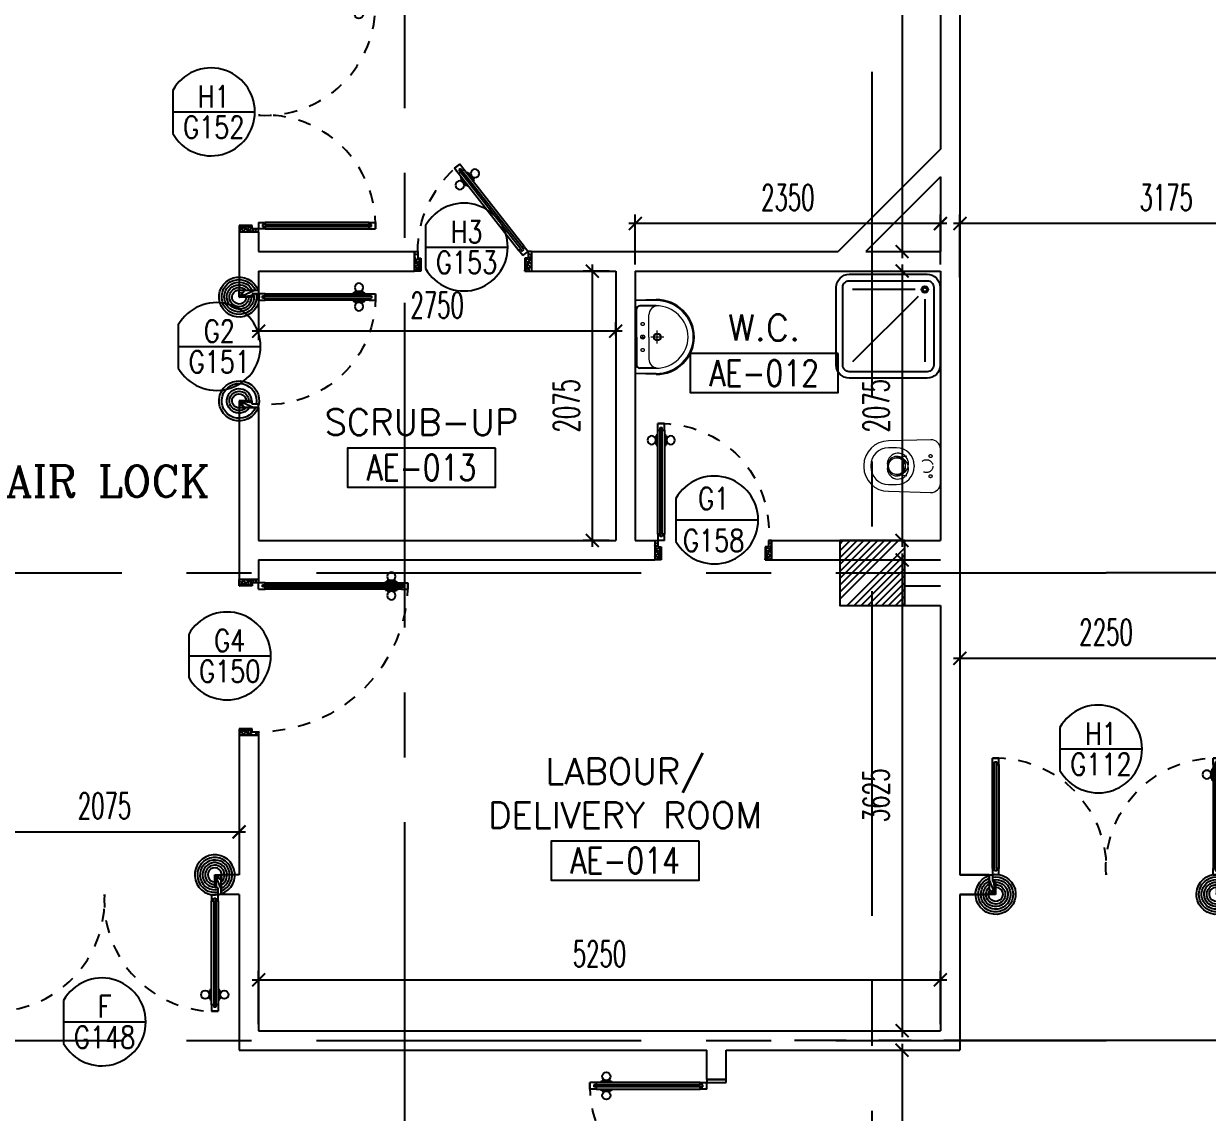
# Model space of a CAD drawing. Extents: x 417866.9 to 417960.2, y 43448 to 43538.2.
# Drawn here: x 417881.36 to 417890.48, y 43507.14 to 43515.52 of the extents above; entities that cross this region are included whole.
import ezdxf
from ezdxf.enums import TextEntityAlignment as Align

# ---------------------------------------------------------------- set-up
doc = ezdxf.new("R2010")
doc.units = 0
doc.header["$MEASUREMENT"] = 0
doc.header["$PDMODE"] = 3
doc.header["$PDSIZE"] = 0.1
for name, pattern in [('CENTER', [2, 1.25, -0.25, 0.25, -0.25]), ('CENTERX2', [4, 2.5, -0.5, 0.5, -0.5]), ('DASHED', [0.75, 0.5, -0.25]), ('HIDDEN', [0.375, 0.25, -0.125]), ('HIDDEN2', [0.1875, 0.125, -0.0625])]:
    doc.linetypes.add(name, pattern=pattern)
doc.layers.get('0').update_dxf_attribs({"linetype": 'CONTINUOUS'})
doc.layers.get('DEFPOINTS').update_dxf_attribs({"linetype": 'CONTINUOUS'})
for name, color, linetype in [('AXES', 11, 'CENTERX2'), ('AXES1', 9, 'CENTER'), ('COL', 2, 'CONTINUOUS'), ('DIM', 4, 'CONTINUOUS'), ('DOOR', 4, 'CONTINUOUS'), ('DOOR-CR', 2, 'CONTINUOUS'), ('DOOR-DIM', 3, 'CONTINUOUS'), ('DOOR-NO', 3, 'CONTINUOUS'), ('FIX', 3, 'CONTINUOUS'), ('HAT', 8, 'CONTINUOUS'), ('RM-BOX', 11, 'CONTINUOUS'), ('RM-NAME', 11, 'CONTINUOUS'), ('RM-NO', 11, 'CONTINUOUS'), ('TXT', 2, 'CONTINUOUS'), ('WALL', 2, 'CONTINUOUS')]:
    doc.layers.add(name, color=color, linetype=linetype)
doc.styles.add('ROMANC', font='romanc', dxfattribs={"height": 0.1})
doc.styles.add('ROMANS', font='ROMANS.shx', dxfattribs={"width": 0.6})
doc.dimstyles.new('STANDARD in', dxfattribs={"dimtxt": 0.2, "dimasz": 0.1, "dimexe": 0.07, "dimexo": 0.05, "dimgap": 0.1, "dimtad": 1, "dimdec": 0, "dimlfac": 1000, "dimzin": 0, "dimdsep": 46, "dimtxsty": 'ROMANS', "dimblk": 'ARCHTICK', "dimcen": 0.05, "dimdle": 0.05, "dimclrd": 4, "dimclre": 4, "dimclrt": 2, "dimadec": 0, "dimazin": 0, "dimtfac": 1, "dimtdec": 0, "dimtmove": 2, "dimatfit": 3, "dimldrblk": 'ARCHTICK', "dimfxl": 0, "dimtolj": 1, "dimtzin": 0, "dimarcsym": 0})

# ---------------------------------------------------------------- blocks, each defined once
blk = doc.blocks.new('A$C272A55A0')
at = {"layer": 'DOOR', "color": 0, "linetype": 'ByBlock'}
for p, q in [((0, 900.4), (0, 1050.4)), ((50, 1050.4), (0, 1050.4)), ((50, 950.4), (50, 1050.4)), ((1750, 950.4), (1750, 1050.4)), ((1750, 1050.4), (1800, 1050.4)), ((1800, 1050.4), (1800, 900.4)), ((25, 950.4), (50, 950.4)), ((25, 900.4), (25, 950.4)), ((1775, 950.4), (1750, 950.4)), ((1775, 900.4), (1775, 950.4)), ((0, 900.4), (25, 900.4)), ((75, 900.4), (25, 900.4)), ((25, 850.4), (25, 900.4)), ((42, 850.4), (25, 850.4)), ((58, 870.4), (42, 870.4)), ((42, 870.4), (42, 850.4)), ((58, 850.4), (58, 870.4)), ((75, 850.4), (58, 850.4)), ((75, 900.4), (75, 850.4)), ((1725, 900.4), (1775, 900.4)), ((1725, 900.4), (1725, 850.4)), ((1725, 850.4), (1742, 850.4)), ((1742, 870.4), (1758, 870.4)), ((1742, 850.4), (1742, 870.4)), ((1758, 870.4), (1758, 850.4)), ((1758, 850.4), (1775, 850.4)), ((1800, 900.4), (1775, 900.4)), ((1775, 850.4), (1775, 900.4)), ((1717.8, 160.1), (1708.8, 160.1)), ((1708.8, 95.3), (1708.8, 160.1)), ((1717.8, 95.3), (1708.8, 95.3)), ((1725, 172.7), (1717.8, 172.7)), ((1717.8, 172.7), (1717.8, 82.7)), ((1717.8, 95.3), (1717.8, 160.1)), ((1775, 172.7), (1782.2, 172.7)), ((1782.2, 172.7), (1782.2, 82.7)), ((1782.2, 160.1), (1791.2, 160.1)), ((1782.2, 95.3), (1782.2, 160.1)), ((1782.2, 95.3), (1791.2, 95.3)), ((1791.2, 95.3), (1791.2, 160.1)), ((25, 50.4), (42, 50.4)), ((25, 50.4), (25, 0.4)), ((25, 0.4), (75, 0.4)), ((75, 0.4), (25, 0.4)), ((42, 50.4), (42, 30.4)), ((42, 30.4), (58, 30.4)), ((58, 50.4), (75, 50.4)), ((58, 50.4), (58, 30.4)), ((75, 50.4), (75, 0.4)), ((1725, 82.7), (1717.8, 82.7)), ((1742, 50.4), (1725, 50.4)), ((1725, 50.4), (1725, 0.4)), ((1775, 0.4), (1725, 0.4)), ((1725, 0.4), (1775, 0.4)), ((1742, 50.4), (1742, 30.4)), ((1758, 30.4), (1742, 30.4)), ((1775, 50.4), (1758, 50.4)), ((1758, 50.4), (1758, 30.4)), ((1775, 82.7), (1782.2, 82.7)), ((1775, 50.4), (1775, 0.4))]:
    blk.add_line(p, q, dxfattribs=at)
at = {"layer": 'DOOR', "color": 9, "linetype": 'ByBlock'}
for p, q in [((50, 1050.4), (0, 1010.2)), ((50, 1050.4), (0, 936.6)), ((50, 1050.4), (36.6, 950.4)), ((1750, 1050.4), (1800, 1010.2)), ((1750, 1050.4), (1800, 936.6)), ((1750, 1050.4), (1763.4, 950.4))]:
    blk.add_line(p, q, dxfattribs=at)
at = {"layer": 'DOOR', "linetype": 'ByBlock'}
for p, q in [((25, 850.4), (25, 50.4)), ((42, 850.4), (42, 50.4)), ((58, 850.4), (58, 50.4)), ((75, 50.4), (75, 850.4)), ((1725, 50.4), (1725, 850.4)), ((1742, 850.4), (1742, 50.4)), ((1758, 850.4), (1758, 50.4)), ((1775, 850.4), (1775, 50.4))]:
    blk.add_line(p, q, dxfattribs=at)
at = {"layer": 'DOOR', "color": 0, "linetype": 'ByBlock'}
for centre in [(1676.5, 127.7), (1823.5, 127.7)]:
    blk.add_circle(centre, 32.4, dxfattribs=at)
at = {"layer": 'DOOR', "color": 9, "linetype": 'ByBlock'}
for centre, radius, start, end in [((50, 1050.4), 54.4, 203.20738, 270), ((50, 1050.4), 34.4, 180, 270), ((50, 1050.4), 14.4, 180, 270), ((1750, 1050.4), 14.4, 270, 0), ((1750, 1050.4), 34.4, 270, 0), ((1750, 1050.4), 54.4, 270, 336.79262), ((50, 1050.4), 74.4, 227.77643, 270), ((50, 1050.4), 94.4, 238.01819, 270), ((50, 1050.4), 114.4, 244.08384, 257.37743), ((50, 1050.4), 134.4, 248.15985, 259.28002), ((1750, 1050.4), 74.4, 270, 312.22357), ((1750, 1050.4), 94.4, 270, 301.98181), ((1750, 1050.4), 114.4, 282.62257, 295.91616), ((1750, 1050.4), 134.4, 280.71998, 291.84015), ((50, 1050.4), 154.4, 251.10529, 256.28577), ((1750, 1050.4), 154.4, 283.71423, 288.89471)]:
    blk.add_arc(centre, radius, start, end, dxfattribs=at)
at = {"layer": 'DOOR', "linetype": 'HIDDEN', "ltscale": 0.5}
for centre, start, end in [((50, 851.4), 268.31738, 3.29648), ((1750, 851.4), 176.70352, 271.68262)]:
    blk.add_arc(centre, 851.4, start, end, dxfattribs=at)
at = {"layer": 'WALL', "linetype": 'ByBlock'}
blk.add_line((1800, 900.4), (1800, 1050.4), dxfattribs=at)
blk = doc.blocks.new('COL50')
at = {"layer": 'COL'}
blk.add_lwpolyline([(-250, 250), (-250, -250), (250, -250), (250, 250)], close=True, dxfattribs=at)
blk = doc.blocks.new('*X88')
at = {"color": 0}
for p, q in [((193088.6, 55149.7), (193539.9, 55601)), ((193088.6, 55202.7), (193486.8, 55601)), ((193088.6, 55255.8), (193433.8, 55601)), ((193088.6, 55308.8), (193380.8, 55601)), ((193088.6, 55361.8), (193327.7, 55601)), ((193088.6, 55414.9), (193274.7, 55601)), ((193088.6, 55467.9), (193221.7, 55601)), ((193088.6, 55520.9), (193168.6, 55601)), ((193088.6, 55574), (193115.6, 55601)), ((193145.9, 55101), (193588.6, 55543.6)), ((193199, 55101), (193588.6, 55490.6)), ((193252, 55101), (193588.6, 55437.6)), ((193305, 55101), (193588.6, 55384.5)), ((193358.1, 55101), (193588.6, 55331.5)), ((193411.1, 55101), (193588.6, 55278.5)), ((193464.1, 55101), (193588.6, 55225.4)), ((193517.2, 55101), (193588.6, 55172.4)), ((193570.2, 55101), (193588.6, 55119.4))]:
    blk.add_line(p, q, dxfattribs=at)
blk = doc.blocks.new('RM1')
at = {"layer": 'RM-BOX'}
blk.add_lwpolyline([(569.9, -200), (-569.9, -200), (-569.9, -500), (569.9, -500)], close=True, dxfattribs=at)
at = {"layer": 'RM-NAME', "style": 'ROMANS'}
for tag, p in [('ROOMNAME1', (0, 323.8)), ('ROOMNAME2', (0, 0))]:
    blk.add_attdef(tag, text='', height=200, dxfattribs=at).set_placement(p, align=Align.MIDDLE)
at = {"layer": 'RM-NO', "style": 'ROMANS', "width": 0.8}
blk.add_attdef('ROOMNO', text='', height=200, dxfattribs=at).set_placement((0, -350), align=Align.MIDDLE)
blk = doc.blocks.new('DD1')
at = {"layer": 'DOOR-CR'}
blk.add_line((-316.5, 0), (316.5, 0), dxfattribs=at)
blk.add_lwpolyline([(-316.5, -165.7, 3.820224), (-316.5, 165.7)], format="xyb", close=True, dxfattribs=at)
at = {"layer": 'DOOR-NO', "color": 255, "style": 'ROMANS'}
for tag, width, p in [('G', 0.8, (-21.7, 155.8)), ('0000', 0.7, (-21.7, -135.5))]:
    blk.add_attdef(tag, text='', height=195.5, dxfattribs=dict(at, width=width)).set_placement(p, align=Align.MIDDLE)
blk = doc.blocks.new('DOOR90')
at = {"layer": 'DOOR', "color": 7, "linetype": 'ByBlock'}
for p, q in [((-150, 0), (0, 0)), ((-150, 0), (-150, -25)), ((0, -50), (-113.7, 0)), ((0, -50), (-40.1, 0)), ((0, -50), (0, 0)), ((-1000, -25), (-1050, -25)), ((-1050, -75), (-1050, -25)), ((-1050, -25), (-1050, -75)), ((-1000, -75), (-1050, -75)), ((-1000, -42), (-1020, -42)), ((-1020, -42), (-1020, -58)), ((-1000, -58), (-1020, -58)), ((-1000, -25), (-1000, -42)), ((-1000, -58), (-1000, -75)), ((-877.6, -17.8), (-967.6, -17.8)), ((-967.6, -25), (-967.6, -17.8)), ((-967.6, -75), (-967.6, -82.2)), ((-877.6, -82.2), (-967.6, -82.2)), ((-955, -8.8), (-890.2, -8.8)), ((-955, -17.8), (-955, -8.8)), ((-955, -17.8), (-890.2, -17.8)), ((-955, -82.2), (-890.2, -82.2)), ((-955, -82.2), (-955, -91.2)), ((-890.2, -17.8), (-890.2, -8.8)), ((-890.2, -82.2), (-890.2, -91.2)), ((-877.6, -25), (-877.6, -17.8)), ((-877.6, -75), (-877.6, -82.2)), ((-200, -25), (-150, -25)), ((-200, -42), (-200, -25)), ((-180, -42), (-200, -42)), ((-200, -58), (-180, -58)), ((-200, -75), (-200, -58)), ((-150, -75), (-200, -75)), ((-180, -58), (-180, -42)), ((-150, -25), (-100, -25)), ((-150, -75), (-150, -25)), ((-100, -25), (-100, -50)), ((0, -50), (-100, -36.6)), ((-100, -50), (0, -50)), ((-955, -91.2), (-890.2, -91.2)), ((-150, -875), (-100, -875)), ((-150, -900), (-150, -875)), ((-150, -900), (0, -900)), ((0, -900), (-150, -900)), ((0, -850), (-113.7, -900)), ((-100, -875), (-100, -850)), ((0, -850), (-100, -863.4)), ((-100, -850), (0, -850)), ((0, -850), (-40.1, -900)), ((0, -850), (0, -900))]:
    blk.add_line(p, q, dxfattribs=at)
at = {"layer": 'DOOR', "linetype": 'ByBlock'}
for p, q in [((-200, -25), (-1000, -25)), ((-200, -42), (-1000, -42)), ((-200, -58), (-1000, -58)), ((-1000, -75), (-200, -75))]:
    blk.add_line(p, q, dxfattribs=at)
at = {"layer": 'DOOR', "color": 7, "linetype": 'ByBlock'}
for centre in [(-922.6, 23.5), (-922.6, -123.5)]:
    blk.add_circle(centre, 32.4, dxfattribs=at)
for centre, radius, start, end in [((0, -50), 154.4, 161.10529, 166.28577), ((0, -50), 94.4, 148.01819, 180), ((0, -50), 134.4, 158.15985, 169.28002), ((0, -50), 114.4, 154.08384, 167.37743), ((0, -50), 74.4, 137.77643, 180), ((0, -50), 54.4, 113.20738, 180), ((0, -50), 34.4, 90, 180), ((0, -50), 14.4, 90, 180), ((0, -850), 154.4, 193.71423, 198.89471), ((0, -850), 134.4, 190.71998, 201.84015), ((0, -850), 94.4, 180, 211.98181), ((0, -850), 74.4, 180, 222.22357), ((0, -850), 54.4, 180, 246.79262), ((0, -850), 34.4, 180, 270), ((0, -850), 14.4, 180, 270)]:
    blk.add_arc(centre, radius, start, end, dxfattribs=at)
at = {"layer": 'DOOR', "linetype": 'HIDDEN', "ltscale": 0.5}
blk.add_arc((-222.2, -50), 828.2, 178.27012, 275.00304, dxfattribs=at)
blk = doc.blocks.new('DOOR100')
at = {"layer": 'DOOR', "color": 7, "linetype": 'ByBlock'}
for p, q in [((-75, 1250), (-75, 1300)), ((-75, 1300), (-25, 1300)), ((-25, 1300), (-75, 1300)), ((-25, 1250), (-25, 1300)), ((-91.2, 1205), (-91.2, 1140.2)), ((-82.2, 1205), (-91.2, 1205)), ((-82.2, 1127.6), (-82.2, 1217.6)), ((-75, 1217.6), (-82.2, 1217.6)), ((-82.2, 1205), (-82.2, 1140.2)), ((-58, 1250), (-75, 1250)), ((-58, 1250), (-58, 1270)), ((-42, 1270), (-58, 1270)), ((-42, 1250), (-42, 1270)), ((-25, 1250), (-42, 1250)), ((-25, 1217.6), (-17.8, 1217.6)), ((-17.8, 1127.6), (-17.8, 1217.6)), ((-17.8, 1205), (-17.8, 1140.2)), ((-17.8, 1205), (-8.8, 1205)), ((-8.8, 1205), (-8.8, 1140.2)), ((-82.2, 1140.2), (-91.2, 1140.2)), ((-75, 1127.6), (-82.2, 1127.6)), ((-25, 1127.6), (-17.8, 1127.6)), ((-17.8, 1140.2), (-8.8, 1140.2)), ((-75, 200), (-58, 200)), ((-75, 150), (-75, 200)), ((-58, 200), (-58, 180)), ((-42, 200), (-25, 200)), ((-42, 180), (-42, 200)), ((-25, 200), (-25, 150)), ((-1200, 0), (-1200, 150)), ((-1200, 150), (-1175, 150)), ((-1200, 150), (-1200, 0)), ((-1150, 0), (-1200, 113.7)), ((-1175, 150), (-1175, 100)), ((-1175, 100), (-1150, 100)), ((-1150, 0), (-1163.4, 100)), ((-1150, 100), (-1150, 0)), ((-75, 150), (-25, 150)), ((-58, 180), (-42, 180)), ((-50, 0), (0, 113.7)), ((-50, 100), (-50, 0)), ((-50, 0), (-36.6, 100)), ((-25, 100), (-50, 100)), ((0, 150), (-25, 150)), ((-25, 150), (-25, 100)), ((0, 0), (0, 150)), ((0, 150), (0, 0)), ((-1150, 0), (-1200, 40.1)), ((-1150, 0), (-1200, 0)), ((-50, 0), (0, 40.1)), ((-50, 0), (0, 0))]:
    blk.add_line(p, q, dxfattribs=at)
at = {"layer": 'DOOR', "linetype": 'ByBlock'}
for p, q in [((-75, 1250), (-75, 200)), ((-58, 200), (-58, 1250)), ((-42, 200), (-42, 1250)), ((-25, 200), (-25, 1250))]:
    blk.add_line(p, q, dxfattribs=at)
at = {"layer": 'DOOR', "color": 7, "linetype": 'ByBlock'}
for centre in [(-123.5, 1172.6), (23.5, 1172.6)]:
    blk.add_circle(centre, 32.4, dxfattribs=at)
at = {"layer": 'DOOR', "linetype": 'HIDDEN', "ltscale": 0.5}
blk.add_arc((-25, 150), 1150, 90, 180, dxfattribs=at)
at = {"layer": 'DOOR', "color": 7, "linetype": 'ByBlock'}
for centre, radius, start, end in [((-1150, 0), 154.4, 103.71423, 108.89471), ((-1150, 0), 134.4, 100.71998, 111.84015), ((-1150, 0), 94.4, 90, 121.98181), ((-50, 0), 94.4, 58.01819, 90), ((-50, 0), 134.4, 68.15985, 79.28002), ((-50, 0), 114.4, 64.08384, 77.37743), ((-50, 0), 154.4, 71.10529, 76.28577), ((-1150, 0), 74.4, 90, 132.22357), ((-1150, 0), 54.4, 90, 156.79262), ((-1150, 0), 34.4, 90, 180), ((-1150, 0), 14.4, 90, 180), ((-50, 0), 74.4, 47.77643, 90), ((-50, 0), 54.4, 23.20738, 90), ((-50, 0), 34.4, 0, 90), ((-50, 0), 14.4, 0, 90)]:
    blk.add_arc(centre, radius, start, end, dxfattribs=at)
blk = doc.blocks.new('DOOR90C')
at = {"layer": 'DOOR', "color": 7, "linetype": 'ByBlock'}
for p, q in [((150, 900), (0, 900)), ((0, 900), (0, 875)), ((0, 875), (50, 875)), ((150, 850), (36.3, 900)), ((50, 875), (50, 850)), ((150, 850), (50, 863.4)), ((50, 850), (150, 850)), ((150, 850), (109.9, 900)), ((150, 850), (150, 900)), ((-641.4, 590.9), (-672.2, 551.6)), ((-672.2, 551.6), (-641.4, 590.9)), ((-632.9, 520.7), (-672.2, 551.6)), ((-602, 560.1), (-641.4, 590.9)), ((-638.1, 546.4), (-628.3, 559)), ((-612.5, 546.7), (-628.3, 559)), ((-612.5, 546.7), (-602, 560.1)), ((-622.4, 534.1), (-638.1, 546.4)), ((-632.9, 520.7), (-622.4, 534.1)), ((-607.4, 500.8), (-611.8, 495.1)), ((-541, 439.6), (-611.8, 495.1)), ((-601.9, 487.3), (-607.5, 480.3)), ((-607.5, 480.3), (-556.5, 440.3)), ((-601.9, 487.3), (-550.9, 447.4)), ((-576.6, 540.1), (-572.1, 545.8)), ((-501.3, 490.3), (-572.1, 545.8)), ((-562.2, 538), (-556.7, 545.1)), ((-562.2, 538), (-511.2, 498.1)), ((-556.7, 545.1), (-505.7, 505.2)), ((-511.2, 498.1), (-505.7, 505.2)), ((-505.7, 484.6), (-501.3, 490.3)), ((-550.9, 447.4), (-556.5, 440.3)), ((-536.6, 445.3), (-541, 439.6)), ((-8.5, 95.2), (-19, 81.8)), ((30.8, 64.4), (-8.5, 95.2)), ((-28.9, 69.2), (-39.4, 55.8)), ((-39.4, 55.8), (0, 25)), ((-13.1, 56.9), (-28.9, 69.2)), ((-19, 81.8), (-3.3, 69.5)), ((-3.3, 69.5), (-13.1, 56.9)), ((30.8, 64.4), (0, 25)), ((0, 0), (0, 25)), ((0, 25), (50, 25)), ((150, 50), (36.3, 0)), ((50, 50), (150, 50)), ((150, 50), (50, 36.6)), ((50, 25), (50, 50)), ((150, 50), (109.9, 0)), ((150, 50), (150, 0))]:
    blk.add_line(p, q, dxfattribs=at)
at = {"layer": 'DOOR', "linetype": 'ByBlock'}
for p, q in [((-641.4, 590.9), (-8.5, 95.2)), ((-39.4, 55.8), (-632.9, 520.7)), ((-28.9, 69.2), (-622.4, 534.1)), ((-19, 81.8), (-612.5, 546.7))]:
    blk.add_line(p, q, dxfattribs=at)
at = {"layer": 'DOOR', "color": 7, "linetype": 'ByBlock'}
for centre in [(-511.2, 550.6), (-601.9, 434.8)]:
    blk.add_circle(centre, 32.4, dxfattribs=at)
at = {"layer": 'DOOR', "linetype": 'HIDDEN', "ltscale": 0.5}
blk.add_arc((2.5, 6.9), 868.1, 90.16178, 137.78229, dxfattribs=at)
at = {"layer": 'DOOR', "color": 7, "linetype": 'ByBlock'}
for centre, radius, start, end in [((150, 850), 154.4, 161.10529, 166.28577), ((150, 850), 134.4, 158.15985, 169.28002), ((150, 850), 94.4, 148.01819, 180), ((150, 850), 74.4, 137.77643, 180), ((150, 850), 54.4, 113.20738, 180), ((150, 850), 34.4, 90, 180), ((150, 850), 14.4, 90, 180), ((150, 50), 134.4, 190.71998, 201.84015), ((150, 50), 114.4, 192.62257, 205.91616), ((150, 50), 94.4, 180, 211.98181), ((150, 50), 74.4, 180, 222.22357), ((150, 50), 54.4, 180, 246.79262), ((150, 50), 34.4, 180, 270), ((150, 50), 14.4, 180, 270)]:
    blk.add_arc(centre, radius, start, end, dxfattribs=at)
blk = doc.blocks.new('_ARCHTICK')
at = {"color": 0, "linetype": 'ByBlock', "const_width": 0.15}
blk.add_lwpolyline([(-0.5, -0.5), (0.5, 0.5)], dxfattribs=at)
blk = doc.blocks.new('*D156')
at = {"layer": 'DEFPOINTS', "color": 0}
for p in [(417887.3921, 43518.5943), (417888.0306, 43513.7693), (417888.1265, 43513.7693)]:
    blk.add_point(p, dxfattribs=at)
at = {"layer": 'DIM', "color": 4, "lineweight": -2}
for p, q in [((417888.1265, 43518.6443), (417888.1265, 43513.7193)), ((417887.4421, 43518.5943), (417888.1965, 43518.5943)), ((417888.0806, 43513.7693), (417888.1965, 43513.7693))]:
    blk.add_line(p, q, dxfattribs=at)
at = {"layer": 'DIM', "color": 4, "lineweight": -2, "xscale": 0.1, "yscale": 0.1, "zscale": 0.1}
for p, rotation in [((417888.1265, 43518.5943), 90), ((417888.1265, 43513.7693), 270)]:
    blk.add_blockref('_ARCHTICK', p, dxfattribs=dict(at, rotation=rotation))
at = {"layer": 'DIM', "color": 2, "insert": (417887.9265, 43516.1818), "char_height": 0.2, "attachment_point": 5, "rotation": 90, "style": 'ROMANS'}
blk.add_mtext('\\A1;4825', dxfattribs=at)
blk = doc.blocks.new('*D158')
at = {"layer": 'DEFPOINTS', "color": 0}
for p in [(417887.9351, 43513.6193), (417887.2966, 43511.5443), (417888.1265, 43511.5443)]:
    blk.add_point(p, dxfattribs=at)
at = {"layer": 'DIM', "color": 4, "lineweight": -2}
for p, q in [((417887.9851, 43513.6193), (417888.1965, 43513.6193)), ((417888.1265, 43513.6693), (417888.1265, 43511.4943)), ((417887.3466, 43511.5443), (417888.1965, 43511.5443))]:
    blk.add_line(p, q, dxfattribs=at)
at = {"layer": 'DIM', "color": 4, "lineweight": -2, "xscale": 0.1, "yscale": 0.1, "zscale": 0.1}
for p, rotation in [((417888.1265, 43513.6193), 90), ((417888.1265, 43511.5443), 270)]:
    blk.add_blockref('_ARCHTICK', p, dxfattribs=dict(at, rotation=rotation))
at = {"layer": 'DIM', "color": 2, "insert": (417887.9265, 43512.5818), "char_height": 0.2, "attachment_point": 5, "rotation": 90, "style": 'ROMANS'}
blk.add_mtext('\\A1;2075', dxfattribs=at)
blk = doc.blocks.new('*D159')
at = {"layer": 'DEFPOINTS', "color": 0}
for p in [(417886.0716, 43513.9851), (417886.0716, 43513.6193), (417888.4216, 43513.6193)]:
    blk.add_point(p, dxfattribs=at)
at = {"layer": 'DIM', "color": 4, "lineweight": -2}
for p, q in [((417886.0716, 43513.6693), (417886.0716, 43514.0551)), ((417888.4216, 43513.6693), (417888.4216, 43514.0551)), ((417888.4716, 43513.9851), (417886.0216, 43513.9851))]:
    blk.add_line(p, q, dxfattribs=at)
at = {"layer": 'DIM', "color": 4, "lineweight": -2, "xscale": 0.1, "yscale": 0.1, "zscale": 0.1, "rotation": 180}
blk.add_blockref('_ARCHTICK', (417886.0716, 43513.9851), dxfattribs=at)
at = {"layer": 'DIM', "color": 4, "lineweight": -2, "xscale": 0.1, "yscale": 0.1, "zscale": 0.1}
blk.add_blockref('_ARCHTICK', (417888.4216, 43513.9851), dxfattribs=at)
at = {"layer": 'DIM', "color": 2, "insert": (417887.2466, 43514.1851), "char_height": 0.2, "attachment_point": 5, "style": 'ROMANS'}
blk.add_mtext('\\A1;2350', dxfattribs=at)
blk = doc.blocks.new('*D160')
at = {"layer": 'DEFPOINTS', "color": 0}
for p in [(417883.1716, 43513.6193), (417883.1716, 43513.1563), (417885.9216, 43513.0734)]:
    blk.add_point(p, dxfattribs=at)
at = {"layer": 'DIM', "color": 4, "lineweight": -2}
for p, q in [((417883.1716, 43513.5693), (417883.1716, 43513.0863)), ((417885.9216, 43513.1234), (417885.9216, 43513.2263)), ((417885.9716, 43513.1563), (417883.1216, 43513.1563))]:
    blk.add_line(p, q, dxfattribs=at)
at = {"layer": 'DIM', "color": 4, "lineweight": -2, "xscale": 0.1, "yscale": 0.1, "zscale": 0.1, "rotation": 180}
blk.add_blockref('_ARCHTICK', (417883.1716, 43513.1563), dxfattribs=at)
at = {"layer": 'DIM', "color": 4, "lineweight": -2, "xscale": 0.1, "yscale": 0.1, "zscale": 0.1}
blk.add_blockref('_ARCHTICK', (417885.9216, 43513.1563), dxfattribs=at)
at = {"layer": 'DIM', "color": 2, "insert": (417884.5466, 43513.3563), "char_height": 0.2, "attachment_point": 5, "style": 'ROMANS'}
blk.add_mtext('\\A1;2750', dxfattribs=at)
blk = doc.blocks.new('*D161')
at = {"layer": 'DEFPOINTS', "color": 0}
for p in [(417885.9216, 43513.6193), (417885.7411, 43511.5443), (417885.9216, 43511.5443)]:
    blk.add_point(p, dxfattribs=at)
at = {"layer": 'DIM', "color": 4, "lineweight": -2}
for p, q in [((417885.8716, 43513.6193), (417885.6711, 43513.6193)), ((417885.7411, 43513.6693), (417885.7411, 43511.4943)), ((417885.8716, 43511.5443), (417885.6711, 43511.5443))]:
    blk.add_line(p, q, dxfattribs=at)
at = {"layer": 'DIM', "color": 4, "lineweight": -2, "xscale": 0.1, "yscale": 0.1, "zscale": 0.1}
for p, rotation in [((417885.7411, 43513.6193), 90), ((417885.7411, 43511.5443), 270)]:
    blk.add_blockref('_ARCHTICK', p, dxfattribs=dict(at, rotation=rotation))
at = {"layer": 'DIM', "color": 2, "insert": (417885.5411, 43512.5818), "char_height": 0.2, "attachment_point": 5, "rotation": 90, "style": 'ROMANS'}
blk.add_mtext('\\A1;2075', dxfattribs=at)
blk = doc.blocks.new('*D162')
at = {"layer": 'DEFPOINTS', "color": 0}
for p in [(417887.3841, 43511.3943), (417887.2966, 43507.7693), (417888.1265, 43507.7693)]:
    blk.add_point(p, dxfattribs=at)
at = {"layer": 'DIM', "color": 4, "lineweight": -2}
for p, q in [((417888.1265, 43511.4443), (417888.1265, 43507.7193)), ((417887.4341, 43511.3943), (417888.1965, 43511.3943)), ((417887.3466, 43507.7693), (417888.1965, 43507.7693))]:
    blk.add_line(p, q, dxfattribs=at)
at = {"layer": 'DIM', "color": 4, "lineweight": -2, "xscale": 0.1, "yscale": 0.1, "zscale": 0.1}
for p, rotation in [((417888.1265, 43511.3943), 90), ((417888.1265, 43507.7693), 270)]:
    blk.add_blockref('_ARCHTICK', p, dxfattribs=dict(at, rotation=rotation))
at = {"layer": 'DIM', "color": 2, "insert": (417887.9265, 43509.5818), "char_height": 0.2, "attachment_point": 5, "rotation": 90, "style": 'ROMANS'}
blk.add_mtext('\\A1;3625', dxfattribs=at)
blk = doc.blocks.new('*D163')
at = {"layer": 'DEFPOINTS', "color": 0}
for p in [(417888.4216, 43508.1612), (417883.1716, 43507.7693), (417888.4216, 43507.7693)]:
    blk.add_point(p, dxfattribs=at)
at = {"layer": 'DIM', "color": 4, "lineweight": -2}
for p, q in [((417883.1716, 43507.8193), (417883.1716, 43508.2312)), ((417888.4216, 43507.8193), (417888.4216, 43508.2312)), ((417883.1216, 43508.1612), (417888.4716, 43508.1612))]:
    blk.add_line(p, q, dxfattribs=at)
at = {"layer": 'DIM', "color": 4, "lineweight": -2, "xscale": 0.1, "yscale": 0.1, "zscale": 0.1, "rotation": 180}
blk.add_blockref('_ARCHTICK', (417883.1716, 43508.1612), dxfattribs=at)
at = {"layer": 'DIM', "color": 4, "lineweight": -2, "xscale": 0.1, "yscale": 0.1, "zscale": 0.1}
blk.add_blockref('_ARCHTICK', (417888.4216, 43508.1612), dxfattribs=at)
at = {"layer": 'DIM', "color": 2, "insert": (417885.7966, 43508.3612), "char_height": 0.2, "attachment_point": 5, "style": 'ROMANS'}
blk.add_mtext('\\A1;5250', dxfattribs=at)
blk = doc.blocks.new('*D180')
at = {"layer": 'DEFPOINTS', "color": 0}
for p in [(417880.9466, 43509.4665), (417883.0216, 43509.4665), (417883.0216, 43509.3008)]:
    blk.add_point(p, dxfattribs=at)
at = {"layer": 'DIM', "color": 4, "lineweight": -2}
for p, q in [((417880.9466, 43509.4165), (417880.9466, 43509.2308)), ((417883.0216, 43509.4165), (417883.0216, 43509.2308)), ((417880.8966, 43509.3008), (417883.0716, 43509.3008))]:
    blk.add_line(p, q, dxfattribs=at)
at = {"layer": 'DIM', "color": 4, "lineweight": -2, "xscale": 0.1, "yscale": 0.1, "zscale": 0.1, "rotation": 180}
blk.add_blockref('_ARCHTICK', (417880.9466, 43509.3008), dxfattribs=at)
at = {"layer": 'DIM', "color": 4, "lineweight": -2, "xscale": 0.1, "yscale": 0.1, "zscale": 0.1}
blk.add_blockref('_ARCHTICK', (417883.0216, 43509.3008), dxfattribs=at)
at = {"layer": 'DIM', "color": 2, "insert": (417881.9841, 43509.5008), "char_height": 0.2, "attachment_point": 5, "style": 'ROMANS'}
blk.add_mtext('\\A1;2075', dxfattribs=at)
blk = doc.blocks.new('LAV1')
at = {"layer": 'FIX', "linetype": 'ByBlock', "ltscale": 0.3}
for p, q in [((-287, 210), (-280, 50)), ((-240, 210), (-240, 85)), ((240, 210), (240, 85)), ((287, 210), (280, 50)), ((0, 60), (-215, 60)), ((0, 60), (215, 60))]:
    blk.add_line(p, q, dxfattribs=at)
at = {"layer": 'FIX', "linetype": 'Continuous', "lineweight": 20}
for p, q in [((-280, 210), (-280, 50)), ((280, 210), (280, 50)), ((0, 155), (-170, 155)), ((0, 155), (170, 155)), ((0, 50), (-280, 50)), ((0, 50), (-247.3, 50)), ((0, 50), (280, 50)), ((0, 50), (247.3, 50))]:
    blk.add_line(p, q, dxfattribs=at)
at = {"layer": 'FIX', "linetype": 'DASHED', "lineweight": 20, "ltscale": 0.05}
for p, q in [((49.5, 220), (-50.5, 220)), ((-0.5, 170), (-0.5, 270)), ((-0.5, 170), (-0.5, 270))]:
    blk.add_line(p, q, dxfattribs=at)
at = {"layer": 'FIX', "lineweight": 20}
for p, q in [((15.6, 107.5), (-15.5, 107.5)), ((0, 92), (0, 123))]:
    blk.add_line(p, q, dxfattribs=at)
for centre, radius in [((-0.5, 220), 29.5), ((-0.5, 220), 22.5), ((0, 107.5), 15.5)]:
    blk.add_circle(centre, radius, dxfattribs=at)
at = {"layer": 'FIX', "linetype": 'HIDDEN', "lineweight": 20, "ltscale": 0.05}
for centre in [(-100, 107.5), (100, 107.5)]:
    blk.add_circle(centre, 12.4, dxfattribs=at)
at = {"layer": 'FIX', "linetype": 'ByBlock', "ltscale": 0.3}
for centre, radius, start, end in [((5.1, 212), 292.1, 90.99638, 180.39035), ((-5.1, 212), 292.1, 359.60965, 89.00362), ((-215, 85), 25, 180, 270), ((215, 85), 25, 270, 0)]:
    blk.add_arc(centre, radius, start, end, dxfattribs=at)
at = {"layer": 'FIX', "linetype": 'Continuous', "lineweight": 20}
for centre, radius, start, end in [((5.1, 212), 285.1, 91.02017, 180.39998), ((5.1, 212), 245.1, 91.18134, 180.46566), ((-5.1, 212), 285.1, 359.60002, 88.97983), ((-5.1, 212), 245.1, 359.53434, 88.81866), ((-170, 225), 70, 180, 270), ((170, 225), 70, 270, 0)]:
    blk.add_arc(centre, radius, start, end, dxfattribs=at)
blk = doc.blocks.new('WC1')
at = {"layer": 'FIX', "lineweight": 20}
for p, q in [((35, 203.8), (-293, 193.8)), ((-230, 140.8), (-293, 140.8)), ((108, 0), (108, 130.8)), ((-482, 4.8), (-482, -4.8)), ((-429, 4.8), (-429, -4.8)), ((-288.7, 24.2), (-294.5, 0)), ((-294.5, 0), (-288.7, -24.2)), ((-149.8, 75.7), (-245.4, 60.1)), ((-94, 4.8), (-94, -4.8)), ((108, -130.8), (108, 0)), ((-245.4, -60.1), (-149.8, -75.7)), ((-293, -140.8), (-230, -140.8)), ((-293, -193.8), (35, -203.8)), ((31.8, -203.8), (35, -203.8))]:
    blk.add_line(p, q, dxfattribs=at)
at = {"layer": 'FIX', "linetype": 'Continuous', "lineweight": 20}
blk.add_line((-175.1, -47.3), (-175.4, 44.6), dxfattribs=at)
at = {"layer": 'FIX', "linetype": 'HIDDEN2', "lineweight": 20, "ltscale": 0.3}
blk.add_circle((0, 0), 49.8, dxfattribs=at)
at = {"layer": 'FIX', "linetype": 'HIDDEN', "lineweight": 20, "ltscale": 0.05}
for centre in [(31.8, 77.5), (31.8, -77.5)]:
    blk.add_circle(centre, 11.6, dxfattribs=at)
at = {"layer": 'FIX', "lineweight": 20}
for centre, radius, start, end in [((-293, 4.8), 189, 90, 180), ((35, 130.8), 73, 360, 90), ((-293, 4.8), 136, 90, 180), ((-230, 4.8), 136, 360, 90), ((-228, -6.9), 68.2, 128.92417, 152.84682), ((-219.4, -17.6), 82, 108.49595, 128.92417), ((-293, -4.8), 189, 180, 270), ((-293, -4.8), 136, 180, 270), ((-228, 6.9), 68.2, 207.15318, 231.07583), ((-219.4, 17.6), 82, 231.07583, 251.50405), ((-230, -4.8), 136, 270, 0), ((35, -130.8), 73, 270, 0)]:
    blk.add_arc(centre, radius, start, end, dxfattribs=at)
at = {"layer": 'FIX', "linetype": 'Continuous', "lineweight": 20}
for centre, start, end in [((-197.7, 45.5), 357.66621, 91.61215), ((-197.4, -45.6), 268.38785, 2.33379)]:
    blk.add_arc(centre, 22.3, start, end, dxfattribs=at)
blk = doc.blocks.new('*D230')
at = {"layer": 'DEFPOINTS', "color": 0}
for p in [(417887.5418, 43507.6193), (417887.4591, 43505.3693), (417888.1265, 43505.3693)]:
    blk.add_point(p, dxfattribs=at)
at = {"layer": 'DIM', "color": 4, "lineweight": -2}
for p, q in [((417888.1265, 43507.6693), (417888.1265, 43505.3193)), ((417887.5918, 43507.6193), (417888.1965, 43507.6193)), ((417887.5091, 43505.3693), (417888.1965, 43505.3693))]:
    blk.add_line(p, q, dxfattribs=at)
at = {"layer": 'DIM', "color": 4, "lineweight": -2, "xscale": 0.1, "yscale": 0.1, "zscale": 0.1}
for p, rotation in [((417888.1265, 43507.6193), 90), ((417888.1265, 43505.3693), 270)]:
    blk.add_blockref('_ARCHTICK', p, dxfattribs=dict(at, rotation=rotation))
at = {"layer": 'DIM', "color": 2, "insert": (417887.9265, 43506.4943), "char_height": 0.2, "attachment_point": 5, "rotation": 90, "style": 'ROMANS'}
blk.add_mtext('\\A1;2250', dxfattribs=at)
blk = doc.blocks.new('*D245')
at = {"layer": 'DEFPOINTS', "color": 0}
for p in [(417888.5716, 43513.9851), (417891.7466, 43513.6943), (417888.5716, 43513.5206)]:
    blk.add_point(p, dxfattribs=at)
at = {"layer": 'DIM', "color": 4, "lineweight": -2}
for p, q in [((417888.5716, 43513.5706), (417888.5716, 43514.0551)), ((417891.7466, 43513.7443), (417891.7466, 43514.0551)), ((417891.7966, 43513.9851), (417888.5216, 43513.9851))]:
    blk.add_line(p, q, dxfattribs=at)
at = {"layer": 'DIM', "color": 4, "lineweight": -2, "xscale": 0.1, "yscale": 0.1, "zscale": 0.1, "rotation": 180}
blk.add_blockref('_ARCHTICK', (417888.5716, 43513.9851), dxfattribs=at)
at = {"layer": 'DIM', "color": 4, "lineweight": -2, "xscale": 0.1, "yscale": 0.1, "zscale": 0.1}
blk.add_blockref('_ARCHTICK', (417891.7466, 43513.9851), dxfattribs=at)
at = {"layer": 'DIM', "color": 2, "insert": (417890.1591, 43514.1851), "char_height": 0.2, "attachment_point": 5, "style": 'ROMANS'}
blk.add_mtext('\\A1;3175', dxfattribs=at)
blk = doc.blocks.new('*D258')
at = {"layer": 'DEFPOINTS', "color": 0}
for p in [(417888.5716, 43510.7577), (417890.8216, 43510.7577), (417890.8216, 43510.6373)]:
    blk.add_point(p, dxfattribs=at)
at = {"layer": 'DIM', "color": 4, "lineweight": -2}
for p, q in [((417888.5716, 43510.7077), (417888.5716, 43510.5673)), ((417890.8216, 43510.7077), (417890.8216, 43510.5673)), ((417888.5216, 43510.6373), (417890.8716, 43510.6373))]:
    blk.add_line(p, q, dxfattribs=at)
at = {"layer": 'DIM', "color": 4, "lineweight": -2, "xscale": 0.1, "yscale": 0.1, "zscale": 0.1, "rotation": 180}
blk.add_blockref('_ARCHTICK', (417888.5716, 43510.6373), dxfattribs=at)
at = {"layer": 'DIM', "color": 4, "lineweight": -2, "xscale": 0.1, "yscale": 0.1, "zscale": 0.1}
blk.add_blockref('_ARCHTICK', (417890.8216, 43510.6373), dxfattribs=at)
at = {"layer": 'DIM', "color": 2, "insert": (417889.6966, 43510.8373), "char_height": 0.2, "attachment_point": 5, "style": 'ROMANS'}
blk.add_mtext('\\A1;2250', dxfattribs=at)
blk = doc.blocks.new('fe-door')
at = {"layer": 'DOOR', "color": 0, "linetype": 'ByBlock'}
for p, q in [((-900, 1775), (-900, 1725)), ((-900, 1725), (-900, 1775)), ((-850, 1775), (-900, 1775)), ((-870, 1758), (-870, 1742)), ((-850, 1758), (-870, 1758)), ((-850, 1742), (-870, 1742)), ((-850, 1775), (-850, 1758)), ((-850, 1742), (-850, 1725)), ((-817.6, 1775), (-817.6, 1782.2)), ((-727.6, 1782.2), (-817.6, 1782.2)), ((-805, 1782.2), (-805, 1791.2)), ((-805, 1791.2), (-740.2, 1791.2)), ((-805, 1782.2), (-740.2, 1782.2)), ((-740.2, 1782.2), (-740.2, 1791.2)), ((-727.6, 1775), (-727.6, 1782.2)), ((-50, 1758), (-50, 1775)), ((-50, 1775), (0, 1775)), ((-30, 1758), (-50, 1758)), ((-50, 1725), (-50, 1742)), ((-50, 1742), (-30, 1742)), ((-30, 1742), (-30, 1758)), ((150, 1800), (0, 1800)), ((0, 1800), (0, 1775)), ((0, 1725), (0, 1775)), ((0, 1775), (150, 1775)), ((150, 1775), (150, 1800)), ((-850, 1725), (-900, 1725)), ((-817.6, 1725), (-817.6, 1717.8)), ((-727.6, 1717.8), (-817.6, 1717.8)), ((-805, 1717.8), (-805, 1708.8)), ((-805, 1717.8), (-740.2, 1717.8)), ((-805, 1708.8), (-740.2, 1708.8)), ((-740.2, 1717.8), (-740.2, 1708.8)), ((-727.6, 1725), (-727.6, 1717.8)), ((0, 1725), (-50, 1725)), ((0, 75), (0, 25)), ((0, 75), (50, 75)), ((0, 0), (0, 25)), ((0, 25), (50, 25)), ((150, 25), (0, 25)), ((0, 0), (150, 0)), ((30, 58), (30, 42)), ((50, 58), (30, 58)), ((30, 42), (50, 42)), ((50, 75), (50, 58)), ((50, 42), (50, 25)), ((150, 25), (150, 0)), ((850, 58), (850, 75)), ((850, 75), (900, 75)), ((850, 58), (870, 58)), ((850, 25), (850, 42)), ((850, 42), (870, 42)), ((850, 25), (900, 25)), ((870, 42), (870, 58)), ((900, 25), (900, 75)), ((900, 75), (900, 25))]:
    blk.add_line(p, q, dxfattribs=at)
at = {"layer": 'DOOR', "linetype": 'ByBlock'}
for p, q in [((-50, 1775), (-850, 1775)), ((-50, 1758), (-850, 1758)), ((-50, 1742), (-850, 1742)), ((-850, 1725), (-50, 1725)), ((850, 75), (50, 75)), ((50, 58), (850, 58)), ((50, 42), (850, 42)), ((50, 25), (850, 25))]:
    blk.add_line(p, q, dxfattribs=at)
at = {"layer": 'DOOR', "color": 0, "linetype": 'ByBlock'}
for centre in [(-772.6, 1823.5), (-772.6, 1676.5)]:
    blk.add_circle(centre, 32.4, dxfattribs=at)
at = {"layer": 'DOOR', "linetype": 'HIDDEN', "ltscale": 0.5}
for centre, start, end in [((-49, 1750), 178.31738, 273.29648), ((49, 50), 358.31738, 93.29648)]:
    blk.add_arc(centre, 851.4, start, end, dxfattribs=at)
at = {"layer": 'WALL'}
for p, q in [((0, 1800), (150, 1800)), ((0, 0), (150, 0))]:
    blk.add_line(p, q, dxfattribs=at)
at = {"layer": 'WALL', "linetype": 'ByBlock'}
blk.add_line((0, 1800), (150, 1800), dxfattribs=at)

msp = doc.modelspace()

# ---------------------------------------------------------------- linework, layer by layer
at = {"layer": 'AXES'}
for p, q in [((417887.8966, 43448.6529), (417887.8966, 43537.5491)), ((417884.2966, 43466.8743), (417884.2966, 43525.4443)), ((417867.6171, 43511.2943), (417889.6966, 43511.2943)), ((417959.5194, 43511.2943), (417889.6966, 43511.2943)), ((417867.6171, 43507.6943), (417889.6966, 43507.6943)), ((417947.9366, 43507.6943), (417889.6966, 43507.6943))]:
    msp.add_line(p, q, dxfattribs=at)
at = {"layer": 'AXES1'}
msp.add_line((417889.6966, 43507.6943), (417887.2966, 43507.6943), dxfattribs=at)
at = {"layer": 'FIX'}
for p, q in [((417888.2269, 43513.4766), (417887.7446, 43513.4766)), ((417888.2489, 43513.4236), (417887.7446, 43512.9193)), ((417888.3019, 43513.4016), (417888.3019, 43512.9193))]:
    msp.add_line(p, q, dxfattribs=at)
for points in [[(417888.3196, 43512.7943), (417887.7196, 43512.7943, -0.414214), (417887.6196, 43512.8943), (417887.6196, 43513.4943, -0.414214), (417887.7196, 43513.5943), (417888.3196, 43513.5943, -0.414214), (417888.4196, 43513.4943), (417888.4196, 43512.8943, -0.414214)], [(417888.3196, 43512.8443), (417887.7196, 43512.8443, -0.414214), (417887.6696, 43512.8943), (417887.6696, 43513.4943, -0.414214), (417887.7196, 43513.5443), (417888.3196, 43513.5443, -0.414214), (417888.3696, 43513.4943), (417888.3696, 43512.8943, -0.414214)]]:
    msp.add_lwpolyline(points, format="xyb", close=True, dxfattribs=at)
for radius in [0.025, 0.015]:
    msp.add_circle((417888.3019, 43513.4766), radius, dxfattribs=at)
at = {"layer": 'WALL'}
for p, q in [((417888.5716, 43525.0193), (417888.5716, 43508.9693)), ((417888.5716, 43525.0193), (417888.5716, 43508.9693)), ((417888.5716, 43525.0193), (417888.5716, 43508.9693)), ((417888.5716, 43524.6634), (417888.5716, 43508.9693)), ((417888.4216, 43517.2572), (417888.4216, 43514.5572)), ((417888.4216, 43514.5572), (417887.6337, 43513.7693)), ((417888.4216, 43514.3451), (417887.8459, 43513.7693)), ((417888.4216, 43514.3451), (417888.4216, 43513.7693)), ((417883.0216, 43513.9193), (417883.0216, 43513.4693)), ((417883.1716, 43513.9193), (417883.0216, 43513.9193)), ((417883.1716, 43513.9193), (417883.1716, 43513.7693)), ((417883.1716, 43513.7693), (417884.3716, 43513.7693)), ((417884.3716, 43513.7693), (417884.3716, 43513.6193)), ((417885.2716, 43513.7693), (417887.6337, 43513.7693)), ((417885.2716, 43513.7693), (417885.2716, 43513.6193)), ((417887.8459, 43513.7693), (417888.4216, 43513.7693)), ((417883.1716, 43513.6193), (417884.3716, 43513.6193)), ((417883.1716, 43513.6193), (417883.1716, 43513.4693)), ((417885.2716, 43513.6193), (417885.9216, 43513.6193)), ((417885.9216, 43513.6193), (417885.9216, 43511.5443)), ((417886.0716, 43513.6193), (417886.0716, 43511.5443)), ((417886.0716, 43513.6193), (417888.4216, 43513.6193)), ((417887.9351, 43513.6193), (417888.4216, 43513.6193)), ((417888.4216, 43513.6193), (417888.4216, 43511.5443)), ((417888.4216, 43513.6193), (417888.4216, 43511.5443)), ((417888.4216, 43513.6193), (417888.4216, 43511.5443)), ((417888.4216, 43513.6193), (417888.4216, 43511.5443)), ((417883.1716, 43513.4693), (417883.0216, 43513.4693)), ((417883.0216, 43512.5693), (417883.0216, 43511.2443)), ((417883.1716, 43512.5693), (417883.0216, 43512.5693)), ((417883.1716, 43512.5693), (417883.1716, 43511.5443)), ((417883.1716, 43511.5443), (417885.9216, 43511.5443)), ((417886.0716, 43511.5443), (417886.2216, 43511.5443)), ((417886.2216, 43511.5443), (417886.2216, 43511.3943)), ((417886.2216, 43511.5443), (417886.2216, 43511.3943)), ((417887.1216, 43511.5443), (417887.1216, 43511.3943)), ((417887.1216, 43511.5443), (417887.1216, 43511.3943)), ((417887.1216, 43511.5443), (417887.6466, 43511.5443)), ((417887.2966, 43511.5443), (417887.6466, 43511.5443)), ((417888.1466, 43511.5443), (417888.4216, 43511.5443)), ((417888.1466, 43511.5443), (417888.4216, 43511.5443)), ((417888.1466, 43511.5443), (417888.4216, 43511.5443)), ((417888.1466, 43511.5443), (417888.4216, 43511.5443)), ((417883.1716, 43511.3943), (417886.2216, 43511.3943)), ((417883.1716, 43511.3943), (417883.1716, 43511.2443)), ((417887.1216, 43511.3943), (417887.6466, 43511.3943)), ((417887.2966, 43511.3943), (417887.6466, 43511.3943)), ((417888.1466, 43511.3943), (417888.4216, 43511.3943)), ((417883.1716, 43511.2443), (417883.0216, 43511.2443)), ((417888.1466, 43511.1943), (417888.4216, 43511.1943)), ((417888.1466, 43511.0443), (417888.4216, 43511.0443)), ((417888.1466, 43511.0443), (417888.4216, 43511.0443)), ((417888.1466, 43511.0443), (417888.4216, 43511.0443)), ((417888.1466, 43511.0443), (417888.4216, 43511.0443)), ((417888.4216, 43511.0443), (417888.4216, 43507.7693)), ((417888.4216, 43511.0443), (417888.4216, 43507.7693)), ((417888.4216, 43511.0443), (417888.4216, 43507.7693)), ((417888.4216, 43511.0443), (417888.4216, 43507.7693)), ((417883.0216, 43510.0443), (417883.0216, 43508.9693)), ((417883.1716, 43510.0443), (417883.0216, 43510.0443)), ((417883.1716, 43510.0443), (417883.1716, 43507.7693)), ((417883.0216, 43508.9693), (417882.8841, 43508.9693)), ((417888.7966, 43508.9693), (417888.5716, 43508.9693)), ((417888.5716, 43508.9693), (417888.7966, 43508.9693)), ((417888.7966, 43508.9693), (417888.5716, 43508.9693)), ((417888.5716, 43508.9693), (417888.7966, 43508.9693)), ((417888.7966, 43508.9693), (417888.7966, 43508.8193)), ((417888.7966, 43508.9693), (417888.7966, 43508.8193)), ((417888.7966, 43508.9693), (417888.7966, 43508.8193)), ((417888.7966, 43508.9693), (417888.7966, 43508.8193)), ((417883.0216, 43508.8193), (417882.8841, 43508.8193)), ((417883.0216, 43508.8193), (417883.0216, 43507.6193)), ((417888.5716, 43508.8193), (417888.5716, 43507.6193)), ((417888.7966, 43508.8193), (417888.5716, 43508.8193)), ((417888.5716, 43508.8193), (417888.5716, 43507.6193)), ((417888.5716, 43508.8193), (417888.7966, 43508.8193)), ((417888.5716, 43508.8193), (417888.5716, 43507.6193)), ((417888.7966, 43508.8193), (417888.5716, 43508.8193)), ((417888.5716, 43508.8193), (417888.5716, 43507.6193)), ((417888.5716, 43508.8193), (417888.7966, 43508.8193)), ((417883.1716, 43507.7693), (417888.4216, 43507.7693)), ((417887.2966, 43507.7693), (417888.4216, 43507.7693)), ((417883.0216, 43507.6193), (417886.6216, 43507.6193)), ((417886.6216, 43507.3943), (417886.6216, 43507.6193)), ((417886.7716, 43507.6193), (417888.5716, 43507.6193)), ((417886.7716, 43507.3943), (417886.7716, 43507.6193)), ((417887.2966, 43507.6193), (417888.5716, 43507.6193)), ((417886.7716, 43507.3943), (417886.6216, 43507.3943))]:
    msp.add_line(p, q, dxfattribs=at)

# ---------------------------------------------------------------- block references
at = {"layer": 'COL', "xscale": 0.001000000047497451, "yscale": 0.0009999999892897904, "zscale": 0.001}
msp.add_blockref('COL50', (417887.8966, 43511.2943), dxfattribs=at)
at = {"layer": 'DIM', "xscale": 0.001000000047497451, "yscale": 0.0009999999892897904, "zscale": 0.001}
msp.add_blockref('fe-door', (417886.6216, 43505.5943), dxfattribs=at)
at = {"layer": 'DOOR', "color": 0, "yscale": 0.0009999999892897904, "zscale": 0.001}
for p, xscale, rotation in [((417884.072, 43513.9193), 0.0009999999892897904, 90), ((417888.7966, 43509.8697), -0.001000000047497451, 180), ((417888.7966, 43509.8697), -0.001000000047497451, 180)]:
    msp.add_blockref('A$C272A55A0', p, dxfattribs=dict(at, xscale=xscale, rotation=rotation))
for name, p, xscale in [('DOOR90', (417883.0216, 43513.4693), -0.001000000047497451), ('A$C272A55A0', (417881.0841, 43507.919), 0.001000000047497451)]:
    msp.add_blockref(name, p, dxfattribs=dict(at, xscale=xscale))
at = {"layer": 'DOOR', "xscale": -0.0009999999892897904, "yscale": 0.0009999999892897904, "zscale": 0.001, "rotation": 270}
msp.add_blockref('DOOR100', (417883.0216, 43511.2443), dxfattribs=at)
at = {"layer": 'DOOR-DIM', "xscale": -0.0009999999892897904, "yscale": 0.0009999999892897904, "zscale": 0.001, "rotation": 90}
for name, p in [('DOOR90C', (417885.2716, 43513.7693)), ('DOOR90', (417886.2216, 43511.3943))]:
    msp.add_blockref(name, p, dxfattribs=at)
at = {"layer": 'DOOR-NO'}
ref = msp.add_blockref('DD1', (417882.8267, 43514.8448), dxfattribs=dict(at, xscale=0.001000000047497451, yscale=0.0009999999892897904, zscale=0.001))
ref.add_attrib('G', 'H1', dxfattribs={"height": 0.17, "style": 'ROMANS', "width": 0.8}).set_placement((417882.8267, 43514.9627), align=Align.MIDDLE)
ref.add_attrib('000', 'G152', dxfattribs={"height": 0.17, "style": 'ROMANS', "width": 0.8}).set_placement((417882.8267, 43514.7269), align=Align.MIDDLE)
ref = msp.add_blockref('DD1', (417884.7735, 43513.8039), dxfattribs=dict(at, xscale=0.001000000047497451, yscale=0.0009999999892897904, zscale=0.001))
ref.add_attrib('G', 'H3', dxfattribs={"height": 0.17, "style": 'ROMANS', "width": 0.8}).set_placement((417884.7735, 43513.9219), align=Align.MIDDLE)
ref.add_attrib('000', 'G153', dxfattribs={"height": 0.17, "style": 'ROMANS', "width": 0.8}).set_placement((417884.7735, 43513.6861), align=Align.MIDDLE)
ref = msp.add_blockref('DD1', (417882.8695, 43513.0381), dxfattribs=dict(at, xscale=0.001000000047497451, yscale=0.0009999999892897904, zscale=0.001))
ref.add_attrib('G', 'G2', dxfattribs={"height": 0.17, "style": 'ROMANS', "width": 0.8}).set_placement((417882.8695, 43513.156), align=Align.MIDDLE)
ref.add_attrib('000', 'G151', dxfattribs={"height": 0.17, "style": 'ROMANS', "width": 0.8}).set_placement((417882.8695, 43512.9202), align=Align.MIDDLE)
ref = msp.add_blockref('DD1', (417886.7017, 43511.7025), dxfattribs=dict(at, xscale=0.001000000047497451, yscale=0.0009999999892897904, zscale=0.001))
ref.add_attrib('G', 'G1', dxfattribs={"height": 0.17, "style": 'ROMANS', "width": 0.8}).set_placement((417886.6758, 43511.8676), align=Align.MIDDLE)
ref.add_attrib('000', 'G158', dxfattribs={"height": 0.17, "style": 'ROMANS', "width": 0.8}).set_placement((417886.6758, 43511.545), align=Align.MIDDLE)
ref = msp.add_blockref('DD1', (417882.9495, 43510.6554), dxfattribs=dict(at, xscale=0.001000000047497451, yscale=0.0009999999892897904, zscale=0.001))
ref.add_attrib('G', 'G4', dxfattribs={"height": 0.17, "style": 'ROMANS', "width": 0.8}).set_placement((417882.9495, 43510.7734), align=Align.MIDDLE)
ref.add_attrib('000', 'G150', dxfattribs={"height": 0.17, "style": 'ROMANS', "width": 0.8}).set_placement((417882.9495, 43510.5376), align=Align.MIDDLE)
ref = msp.add_blockref('DD1', (417889.6581, 43509.939), dxfattribs=dict(at, xscale=0.001000000047497451, yscale=0.0009999999892897904, zscale=0.001))
ref.add_attrib('G', 'H1', dxfattribs={"height": 0.17, "style": 'ROMANS', "width": 0.8}).set_placement((417889.6581, 43510.057), align=Align.MIDDLE)
ref.add_attrib('000', 'G112', dxfattribs={"height": 0.17, "style": 'ROMANS', "width": 0.8}).set_placement((417889.6581, 43509.8212), align=Align.MIDDLE)
ref = msp.add_blockref('DD1', (417881.9864, 43507.8371), dxfattribs=dict(at, xscale=0.001000000047497451, yscale=0.0009999999892897904, zscale=0.001))
ref.add_attrib('G', 'F', dxfattribs={"height": 0.17, "style": 'ROMANS', "width": 0.8}).set_placement((417881.9864, 43507.955), align=Align.MIDDLE)
ref.add_attrib('000', 'G148', dxfattribs={"height": 0.17, "style": 'ROMANS', "width": 0.8}).set_placement((417881.9864, 43507.7192), align=Align.MIDDLE)
at = {"layer": 'HAT', "xscale": 0.001000000047497451, "yscale": 0.0009999999892897904, "zscale": 0.001}
for p, values in [((417887.0643, 43513.1834), {'ROOMNO': 'AE-012', 'ROOMNAME2': 'W.C.'}), ((417884.4251, 43512.4561), {'ROOMNO': 'AE-013', 'ROOMNAME2': 'SCRUB-UP'}), ((417885.9932, 43509.4296), {'ROOMNO': 'AE-014', 'ROOMNAME2': 'DELIVERY ROOM', 'ROOMNAME1': 'LABOUR/'})]:
    msp.add_blockref('RM1', p, dxfattribs=at).add_auto_attribs(values)
msp.add_blockref('*X88', (417694.5581, 43455.9433), dxfattribs=at)
at = {"layer": 'WALL', "xscale": 0.0009999999892897904, "yscale": 0.0009999999892897904, "zscale": 0.001, "rotation": 270}
msp.add_blockref('LAV1', (417886.0216, 43513.1112), dxfattribs=at)
at = {"layer": 'WALL', "xscale": 0.001000000047497451, "yscale": 0.0009999999892897904, "zscale": 0.001}
msp.add_blockref('WC1', (417888.3136, 43512.1169), dxfattribs=at)

# ---------------------------------------------------------------- texts
at = {"layer": 'TXT', "style": 'ROMANC'}
msp.add_text('AIR LOCK', height=0.24, dxfattribs=at).set_placement((417882.0068, 43512.0011), align=Align.MIDDLE)

# ---------------------------------------------------------------- dimensions: what is measured, and where the dimension line sits
at = {"layer": 'DIM'}
for base, p1, p2, picture, middle in [((417888.1265, 43513.7693), (417887.3921, 43518.5943), (417888.0306, 43513.7693), '*D156', (417887.9265, 43516.1818)), ((417885.7411, 43511.5443), (417885.9216, 43513.6193), (417885.9216, 43511.5443), '*D161', (417885.5411, 43512.5818)), ((417888.1265, 43511.5443), (417887.9351, 43513.6193), (417887.2966, 43511.5443), '*D158', (417887.9265, 43512.5818)), ((417888.1265, 43507.7693), (417887.3841, 43511.3943), (417887.2966, 43507.7693), '*D162', (417887.9265, 43509.5818)), ((417888.1265, 43505.3693), (417887.5418, 43507.6193), (417887.4591, 43505.3693), '*D230', (417887.9265, 43506.4943))]:
    dim = msp.add_linear_dim(base=base, p1=p1, p2=p2, angle=90, dimstyle='STANDARD in', dxfattribs=at)
    dim.commit()
    dim.dimension.update_dxf_attribs({"geometry": picture, "text_midpoint": middle})
for base, p1, p2, picture, middle in [((417886.0716, 43513.9851), (417888.4216, 43513.6193), (417886.0716, 43513.6193), '*D159', (417887.2466, 43514.1851)), ((417888.5716, 43513.9851), (417891.7466, 43513.6943), (417888.5716, 43513.5206), '*D245', (417890.1591, 43514.1851)), ((417883.1716, 43513.1563), (417885.9216, 43513.0734), (417883.1716, 43513.6193), '*D160', (417884.5466, 43513.3563)), ((417890.8216, 43510.6373), (417888.5716, 43510.7577), (417890.8216, 43510.7577), '*D258', (417889.6966, 43510.8373)), ((417883.0216, 43509.3008), (417880.9466, 43509.4665), (417883.0216, 43509.4665), '*D180', (417881.9841, 43509.5008)), ((417888.4216, 43508.1612), (417883.1716, 43507.7693), (417888.4216, 43507.7693), '*D163', (417885.7966, 43508.3612))]:
    dim = msp.add_linear_dim(base=base, p1=p1, p2=p2, dimstyle='STANDARD in', dxfattribs=at)
    dim.commit()
    dim.dimension.update_dxf_attribs({"geometry": picture, "text_midpoint": middle})

doc.saveas('drawing.dxf')
